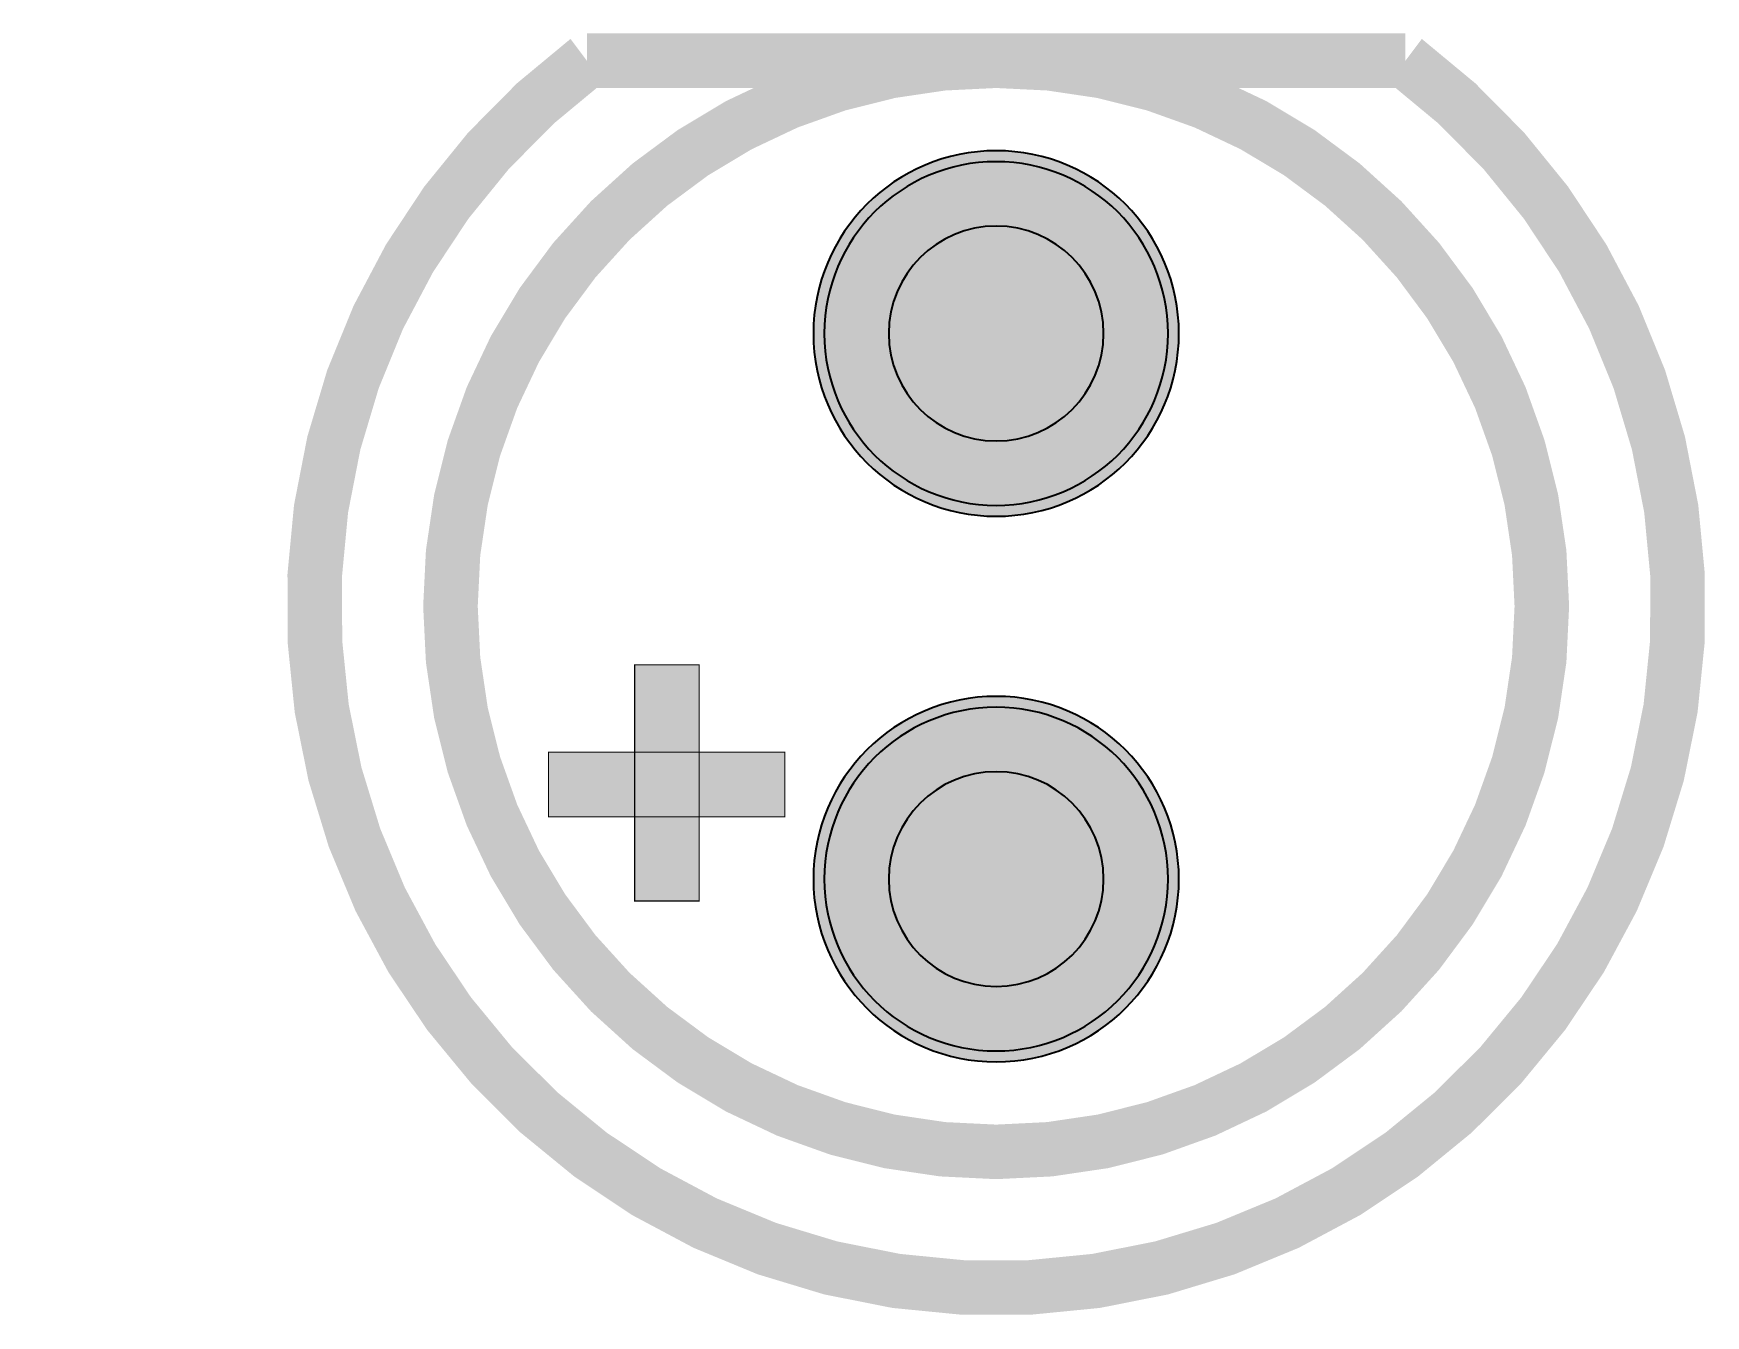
# Model space of a CAD drawing. Header units: millimetres. Extents: x -1.18 to 6.6, y -5.97 to 0.
import ezdxf

# ---------------------------------------------------------------- set-up
doc = ezdxf.new("R2010")
doc.units = ezdxf.units.MM
doc.header["$MEASUREMENT"] = 0
for name, color, linetype, true_color in [('Bottom-Layer', 7, 'Continuous', 0x0000ff), ('Bottom-Paste-Mask-Layer', 7, 'Continuous', 0x800000), ('Bottom-Solder-Mask-Layer', 7, 'Continuous', 0xaa00ff), ('Document-Layer', 7, 'Continuous', 0xffffff), ('Hole-Layer', 7, 'Continuous', 0x222222), ('Multi-Layer', 7, 'Continuous', 0xc0c0c0), ('Top-Layer', 7, 'Continuous', 0xff0000), ('Top-Paste-Mask-Layer', 7, 'Continuous', 0x808080), ('Top-Silkscreen-Layer', 7, 'Continuous', 0xffcc00), ('Top-Solder-Mask-Layer', 7, 'Continuous', 0x800080)]:
    doc.layers.add(name, color=color, linetype=linetype, true_color=true_color)

msp = doc.modelspace()

# ---------------------------------------------------------------- hatches: boundary and pattern name
at = {"layer": 'Bottom-Layer'}
for points in [[(2.502, -1.397, 1), (4.102, -1.397, 1)], [(2.502, -3.937, 1), (4.102, -3.937, 1)]]:
    msp.add_hatch(color=256, dxfattribs=at).paths.add_polyline_path(points)
at = {"layer": 'Bottom-Paste-Mask-Layer'}
for points in [[(2.502, -1.397, 1), (4.102, -1.397, 1)], [(2.502, -3.937, 1), (4.102, -3.937, 1)]]:
    msp.add_hatch(color=256, dxfattribs=at).paths.add_polyline_path(points)
at = {"layer": 'Bottom-Solder-Mask-Layer'}
for points in [[(2.4512, -1.397, 1), (4.1528, -1.397, 1)], [(2.4512, -3.937, 1), (4.1528, -3.937, 1)]]:
    msp.add_hatch(color=256, dxfattribs=at).paths.add_polyline_path(points)
at = {"layer": 'Document-Layer'}
for points in [[(1.6195, -4.0391), (1.6195, -2.9391), (1.9195, -2.9391), (1.9195, -4.0391)], [(1.6195, -4.0391), (1.6195, -2.9391), (1.9195, -2.9391), (1.9195, -4.0391)], [(2.3185, -3.6466), (1.2185, -3.6466), (1.2185, -3.3466), (2.3185, -3.3466)], [(2.3185, -3.6466), (1.2185, -3.6466), (1.2185, -3.3466), (2.3185, -3.3466)]]:
    msp.add_hatch(color=256, dxfattribs=at).paths.add_polyline_path(points)
at = {"layer": 'Hole-Layer'}
for points in [[(2.802, -1.397, 1), (3.802, -1.397, 1)], [(2.802, -3.937, 1), (3.802, -3.937, 1)]]:
    msp.add_hatch(color=256, dxfattribs=at).paths.add_polyline_path(points)
at = {"layer": 'Multi-Layer'}
for points in [[(2.502, -1.397, 1), (4.102, -1.397, 1)], [(2.502, -1.397, 1), (4.102, -1.397, 1)], [(2.502, -1.397, 1), (4.102, -1.397, 1)], [(2.502, -3.937, 1), (4.102, -3.937, 1)], [(2.502, -3.937, 1), (4.102, -3.937, 1)], [(2.502, -3.937, 1), (4.102, -3.937, 1)]]:
    msp.add_hatch(color=256, dxfattribs=at).paths.add_polyline_path(points)
at = {"layer": 'Top-Layer'}
for points in [[(2.502, -1.397, 1), (4.102, -1.397, 1)], [(2.502, -3.937, 1), (4.102, -3.937, 1)]]:
    msp.add_hatch(color=256, dxfattribs=at).paths.add_polyline_path(points)
at = {"layer": 'Top-Paste-Mask-Layer'}
for points in [[(2.502, -1.397, 1), (4.102, -1.397, 1)], [(2.502, -3.937, 1), (4.102, -3.937, 1)]]:
    msp.add_hatch(color=256, dxfattribs=at).paths.add_polyline_path(points)
at = {"layer": 'Top-Solder-Mask-Layer'}
for points in [[(2.4512, -1.397, 1), (4.1528, -1.397, 1)], [(2.4512, -3.937, 1), (4.1528, -3.937, 1)]]:
    msp.add_hatch(color=256, dxfattribs=at).paths.add_polyline_path(points)

# ---------------------------------------------------------------- linework, layer by layer
at = {"layer": 'Bottom-Layer'}
msp.add_lwpolyline([(2.502, -1.397, 1), (4.102, -1.397, 1)], format="xyb", close=True, dxfattribs=at)
msp.add_lwpolyline([(2.502, -3.937, 1), (4.102, -3.937), (4.102, -3.937, 1), (2.502, -3.937)], format="xyb", dxfattribs=at)
at = {"layer": 'Bottom-Paste-Mask-Layer'}
msp.add_lwpolyline([(2.502, -1.397, 1), (4.102, -1.397, 1)], format="xyb", close=True, dxfattribs=at)
msp.add_lwpolyline([(2.502, -3.937, 1), (4.102, -3.937), (4.102, -3.937, 1), (2.502, -3.937)], format="xyb", dxfattribs=at)
at = {"layer": 'Bottom-Solder-Mask-Layer'}
msp.add_lwpolyline([(2.4512, -1.397, 1), (4.1528, -1.397, 1)], format="xyb", close=True, dxfattribs=at)
msp.add_lwpolyline([(2.4512, -3.937, 1), (4.1528, -3.937), (4.1528, -3.937, 1), (2.4512, -3.937)], format="xyb", dxfattribs=at)
at = {"layer": 'Document-Layer', "const_width": 0.00508}
for points in [[(1.6195, -4.0391), (1.6195, -2.9391), (1.9195, -2.9391), (1.9195, -4.0391)], [(1.6195, -4.0391), (1.6195, -2.9391), (1.9195, -2.9391), (1.9195, -4.0391)], [(2.3185, -3.6466), (1.2185, -3.6466), (1.2185, -3.3466), (2.3185, -3.3466)], [(2.3185, -3.6466), (1.2185, -3.6466), (1.2185, -3.3466), (2.3185, -3.3466)]]:
    msp.add_lwpolyline(points, close=True, dxfattribs=at)
at = {"layer": 'Hole-Layer'}
for points in [[(2.802, -1.397, 1), (3.802, -1.397, 1)], [(2.802, -3.937, 1), (3.802, -3.937, 1)]]:
    msp.add_lwpolyline(points, format="xyb", close=True, dxfattribs=at)
at = {"layer": 'Multi-Layer'}
msp.add_lwpolyline([(2.502, -1.397, 1), (4.102, -1.397, 1)], format="xyb", close=True, dxfattribs=at)
msp.add_lwpolyline([(2.502, -1.397, 1), (4.102, -1.397, 1)], format="xyb", close=True, dxfattribs=at)
msp.add_lwpolyline([(2.502, -1.397, 1), (4.102, -1.397, 1)], format="xyb", close=True, dxfattribs=at)
msp.add_lwpolyline([(2.502, -3.937, 1), (4.102, -3.937), (4.102, -3.937, 1), (2.502, -3.937)], format="xyb", dxfattribs=at)
msp.add_lwpolyline([(2.502, -3.937, 1), (4.102, -3.937), (4.102, -3.937, 1), (2.502, -3.937)], format="xyb", dxfattribs=at)
msp.add_lwpolyline([(2.502, -3.937, 1), (4.102, -3.937), (4.102, -3.937, 1), (2.502, -3.937)], format="xyb", dxfattribs=at)
at = {"layer": 'Top-Layer'}
msp.add_lwpolyline([(2.502, -1.397, 1), (4.102, -1.397, 1)], format="xyb", close=True, dxfattribs=at)
msp.add_lwpolyline([(2.502, -3.937, 1), (4.102, -3.937), (4.102, -3.937, 1), (2.502, -3.937)], format="xyb", dxfattribs=at)
at = {"layer": 'Top-Paste-Mask-Layer'}
msp.add_lwpolyline([(2.502, -1.397, 1), (4.102, -1.397, 1)], format="xyb", close=True, dxfattribs=at)
msp.add_lwpolyline([(2.502, -3.937, 1), (4.102, -3.937), (4.102, -3.937, 1), (2.502, -3.937)], format="xyb", dxfattribs=at)
at = {"layer": 'Top-Silkscreen-Layer', "const_width": 0.254}
msp.add_lwpolyline([(5.207, -0.127, -3), (1.397, -0.127)], format="xyb", dxfattribs=at)
msp.add_lwpolyline([(5.207, -0.127, -3), (1.397, -0.127)], format="xyb", dxfattribs=at)
msp.add_lwpolyline([(0.762, -2.667, 1), (5.842, -2.667, 1)], format="xyb", close=True, dxfattribs=at)
msp.add_lwpolyline([(0.762, -2.667, 1), (5.842, -2.667, 1)], format="xyb", close=True, dxfattribs=at)
for points in [[(5.207, -0.127), (1.397, -0.127)], [(5.207, -0.127), (1.397, -0.127)], [(1.778, -3.8862), (1.778, -3.1242)], [(1.778, -3.8862), (1.778, -3.1242)], [(2.159, -3.5052), (1.397, -3.5052)], [(2.159, -3.5052), (1.397, -3.5052)]]:
    msp.add_lwpolyline(points, dxfattribs=at)
at = {"layer": 'Top-Solder-Mask-Layer'}
msp.add_lwpolyline([(2.4512, -1.397, 1), (4.1528, -1.397, 1)], format="xyb", close=True, dxfattribs=at)
msp.add_lwpolyline([(2.4512, -3.937, 1), (4.1528, -3.937), (4.1528, -3.937, 1), (2.4512, -3.937)], format="xyb", dxfattribs=at)

doc.saveas('drawing.dxf')
